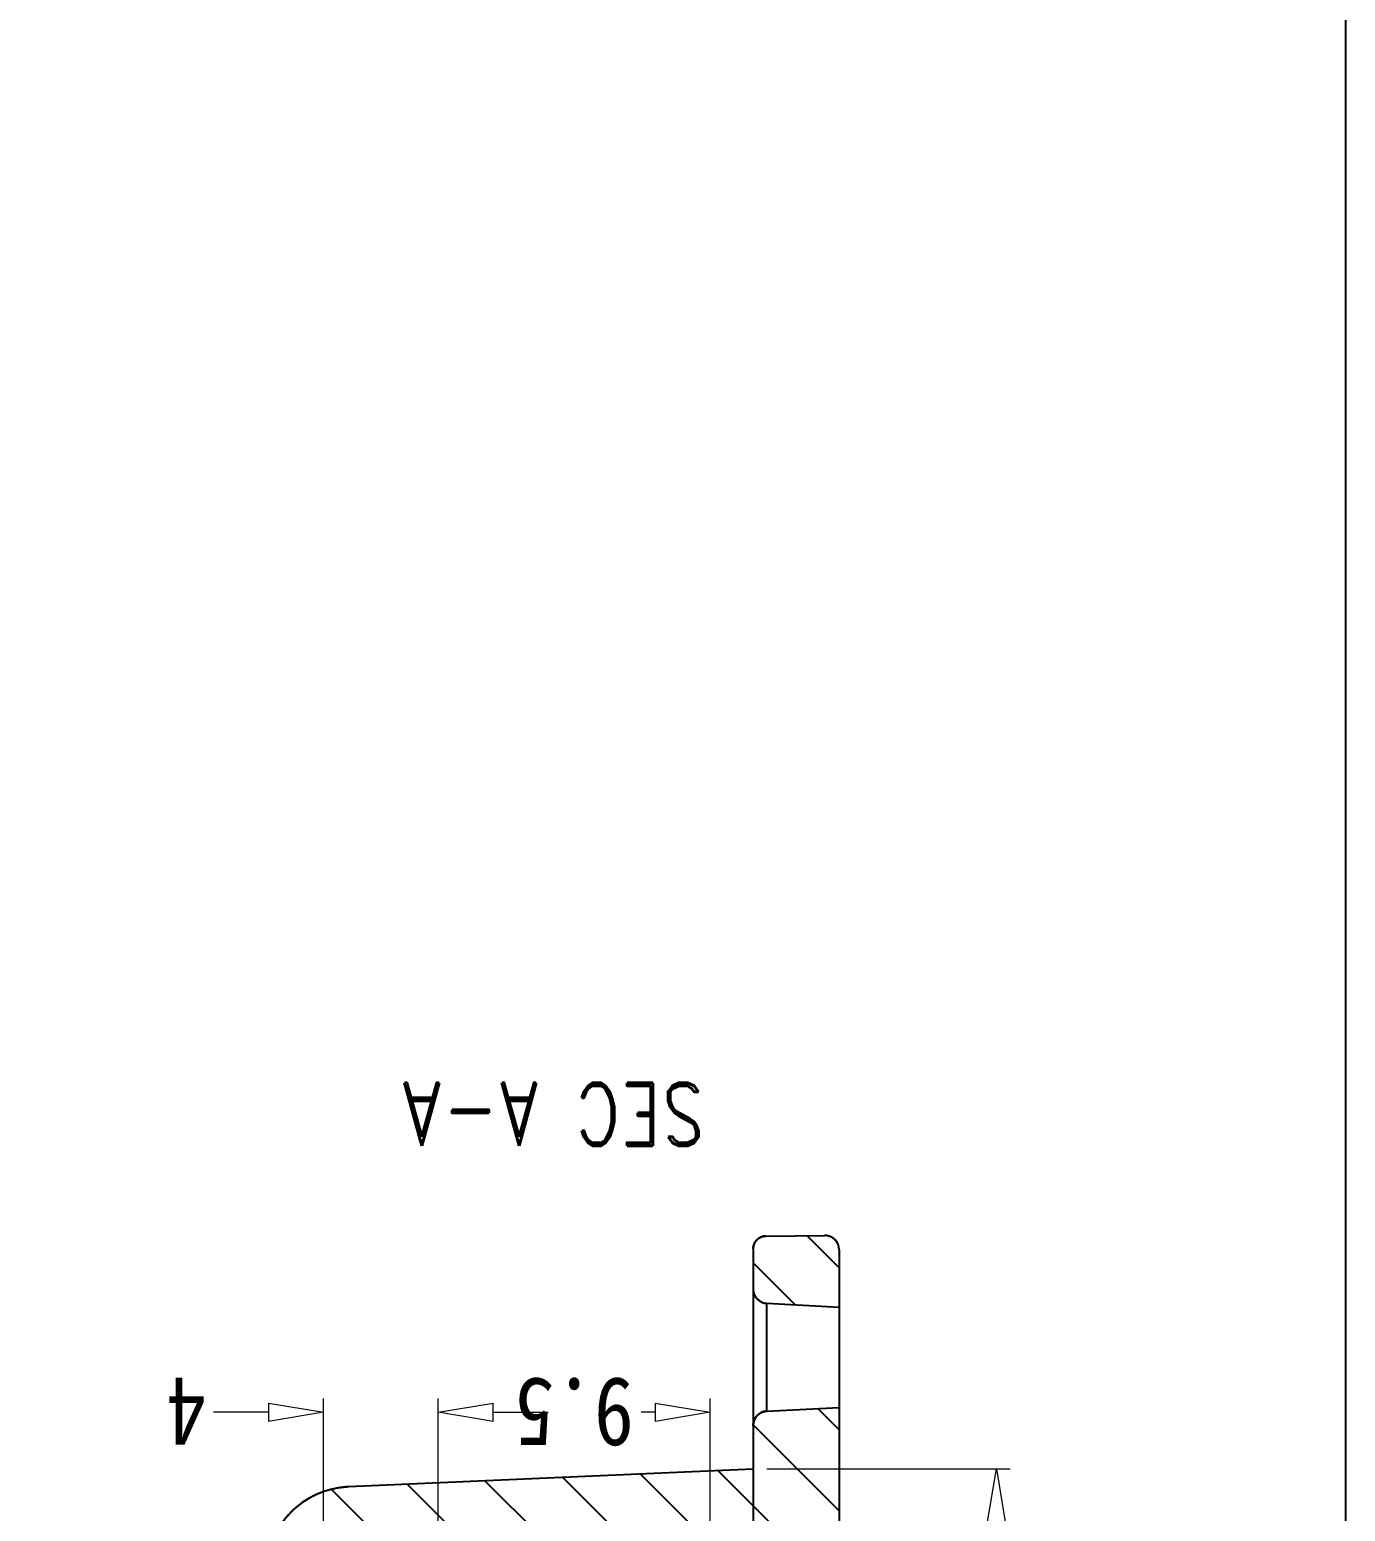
# Model space of a CAD drawing. Header units: millimetres. Extents: x 1786 to 6157, y -3574 to -1928.
# Drawn here: x 6110.7 to 6156.6, y -3471.9 to -3420.2 of the extents above; entities that cross this region are included whole.
import ezdxf
from ezdxf.enums import TextEntityAlignment as Align

# ---------------------------------------------------------------- set-up
doc = ezdxf.new("R2010")
doc.units = ezdxf.units.MM
doc.layers.add('dim', color=3, linetype='Continuous', lineweight=9)
doc.layers.add('hatch', color=56, linetype='Continuous', lineweight=9)
doc.styles.add('FFS', font='SIMFANG.TTF', dxfattribs={"width": 0.85})
doc.styles.add('LongTou', font='romand.shx', dxfattribs={"width": 0.8, "bigfont": 'whgdtxt.shx'})
doc.dimstyles.new('YanXiu', dxfattribs={"dimtxt": 2.5, "dimasz": 2.2, "dimexe": 1, "dimexo": 0.6, "dimgap": 0.66, "dimtad": 0, "dimzin": 9, "dimdsep": 46, "dimtxsty": 'FFS', "dimblk": 'CLOSEDBLANK', "dimcen": 0, "dimclrd": 256, "dimclre": 131, "dimclrt": 42, "dimazin": 0, "dimtfac": 1, "dimtofl": 0, "dimtmove": 0, "dimatfit": 3, "dimldrblk": 'CLOSEDBLANK', "dimfxl": 0, "dimlwd": 5, "dimlwe": 5, "dimarcsym": 0})
pattern_1 = [(135, (501.9926, -442.396), (-1.4142136, -1.4142136), [])]

# ---------------------------------------------------------------- blocks, each defined once
blk = doc.blocks.new('_ClosedBlank')
at = {"color": 0, "linetype": 'ByBlock', "lineweight": -2}
for p, q in [((-1, 0.167), (0, 0)), ((-1, 0.167), (-1, -0.167)), ((0, 0), (-1, -0.167))]:
    blk.add_line(p, q, dxfattribs=at)
blk = doc.blocks.new('*D111')
at = {"layer": 'Defpoints', "color": 0}
for p in [(5728.977, -3283.706), (5720.484, -3363.706), (5728.977, -3363.706)]:
    blk.add_point(p, dxfattribs=at)
at = {"layer": 'dim', "color": 131, "lineweight": 5}
for p, q in [((5728.497, -3283.706), (5720.004, -3283.706)), ((5728.497, -3363.706), (5720.004, -3363.706))]:
    blk.add_line(p, q, dxfattribs=at)
at = {"layer": 'dim', "lineweight": 5}
for p, q in [((5720.484, -3285.626), (5720.484, -3322.019)), ((5720.484, -3361.786), (5720.484, -3325.394))]:
    blk.add_line(p, q, dxfattribs=at)
at = {"layer": 'dim', "lineweight": 5, "xscale": 1.92, "yscale": 1.92, "zscale": 1.92}
for p, rotation in [((5720.484, -3283.706), 90), ((5720.484, -3363.706), 270)]:
    blk.add_blockref('_ClosedBlank', p, dxfattribs=dict(at, rotation=rotation))
at = {"layer": 'dim', "color": 42, "insert": (5720.484, -3323.706), "char_height": 2.4, "attachment_point": 5, "rotation": 90, "style": 'FFS'}
blk.add_mtext('80', dxfattribs=at)
blk = doc.blocks.new('*D114')
at = {"layer": 'Defpoints', "color": 0}
for p in [(5739.977, -3345.706), (5743.977, -3360.092), (5739.977, -3365.689)]:
    blk.add_point(p, dxfattribs=at)
at = {"layer": 'dim', "color": 131, "lineweight": 5}
for p, q in [((5739.977, -3346.186), (5739.977, -3366.168)), ((5743.977, -3360.572), (5743.977, -3366.168))]:
    blk.add_line(p, q, dxfattribs=at)
at = {"layer": 'dim', "lineweight": 5}
for p, q in [((5738.057, -3365.689), (5736.137, -3365.689)), ((5745.897, -3365.689), (5747.817, -3365.689))]:
    blk.add_line(p, q, dxfattribs=at)
at = {"layer": 'dim', "lineweight": 5, "xscale": 1.92, "yscale": 1.92, "zscale": 1.92}
blk.add_blockref('_ClosedBlank', (5739.977, -3365.689), dxfattribs=at)
at = {"layer": 'dim', "lineweight": 5, "xscale": 1.92, "yscale": 1.92, "zscale": 1.92, "rotation": 180}
blk.add_blockref('_ClosedBlank', (5743.977, -3365.689), dxfattribs=at)
at = {"layer": 'dim', "color": 42, "insert": (5748.771, -3365.689), "char_height": 2.4, "attachment_point": 5, "style": 'FFS'}
blk.add_mtext('4', dxfattribs=at)
blk = doc.blocks.new('*D116')
at = {"layer": 'Defpoints', "color": 0}
for p in [(5739.977, -3350.846, 0), (5730.477, -3361.156), (5730.477, -3365.689)]:
    blk.add_point(p, dxfattribs=at)
at = {"layer": 'dim', "color": 131, "lineweight": 5}
for p, q in [((5739.977, -3351.326), (5739.977, -3366.168)), ((5730.477, -3361.636), (5730.477, -3366.168))]:
    blk.add_line(p, q, dxfattribs=at)
at = {"layer": 'dim', "lineweight": 5}
for p, q in [((5732.397, -3365.689), (5732.884, -3365.689)), ((5738.057, -3365.689), (5737.57, -3365.689))]:
    blk.add_line(p, q, dxfattribs=at)
at = {"layer": 'dim', "lineweight": 5, "xscale": 1.92, "yscale": 1.92, "zscale": 1.92, "rotation": 180}
blk.add_blockref('_ClosedBlank', (5730.477, -3365.689), dxfattribs=at)
at = {"layer": 'dim', "lineweight": 5, "xscale": 1.92, "yscale": 1.92, "zscale": 1.92}
blk.add_blockref('_ClosedBlank', (5739.977, -3365.689), dxfattribs=at)
at = {"layer": 'dim', "color": 42, "insert": (5735.227, -3365.689), "char_height": 2.4, "attachment_point": 5, "style": 'FFS'}
blk.add_mtext('9.5', dxfattribs=at)
blk = doc.blocks.new('*u118')
at = {"linetype": 'Continuous'}
h = blk.add_hatch(dxfattribs=at)
h.set_pattern_fill('DEFAULT__1', color=40, scale=2, angle=135, style=0, pattern_type=0)
h.set_pattern_definition(pattern_1)
edge = h.paths.add_edge_path()
edge.add_line((-91.404, 45.699), (-91.404, 47.1))
edge.add_spline(control_points=[(-91.404, 45.699), (-91.404, 45.438), (-91.588, 45.252), (-91.85, 45.249)], knot_values=[0, 0, 0, 0, 1, 1, 1, 1], weights=[1, 0.80679, 0.80679, 1], degree=3, periodic=0)
edge.add_line((-91.85, 45.249), (-93.899, 45.231))
edge.add_spline(control_points=[(-94.404, 45.731), (-94.404, 45.436), (-94.194, 45.229), (-93.899, 45.231)], knot_values=[0, 0, 0, 0, 1, 1, 1, 1], weights=[1, 0.802676, 0.802676, 1], degree=3, periodic=0)
edge.add_line((-94.404, 45.731), (-94.404, 47.731))
edge.add_line((-91.877, 47.599), (-94.404, 47.731))
edge.add_spline(control_points=[(-91.404, 47.1), (-91.404, 47.381), (-91.597, 47.584), (-91.877, 47.599)], knot_values=[0, 0, 0, 0, 1, 1, 1, 1], weights=[1, 0.816916, 0.816916, 1], degree=3, periodic=0)
edge = h.paths.add_edge_path()
edge.add_line((-91.404, 51.863), (-91.404, 55.483))
edge.add_spline(control_points=[(-91.404, 51.863), (-91.404, 51.582), (-91.597, 51.379), (-91.877, 51.364)], knot_values=[0, 0, 0, 0, 1, 1, 1, 1], weights=[1, 0.816916, 0.816916, 1], degree=3, periodic=0)
edge.add_line((-91.877, 51.364), (-94.404, 51.231))
edge.add_line((-94.404, 51.231), (-94.404, 135.531))
edge.add_line((-91.877, 135.399), (-94.404, 135.531))
edge.add_spline(control_points=[(-91.404, 134.9), (-91.404, 135.181), (-91.597, 135.384), (-91.877, 135.399)], knot_values=[0, 0, 0, 0, 1, 1, 1, 1], weights=[1, 0.816916, 0.816916, 1], degree=3, periodic=0)
edge.add_line((-91.404, 131.279), (-91.404, 134.9))
edge.add_line((-90.286, 131.231), (-91.404, 131.279))
edge.add_spline(control_points=[(-89.904, 130.831), (-89.904, 131.057), (-90.06, 131.221), (-90.286, 131.231)], knot_values=[0, 0, 0, 0, 1, 1, 1, 1], weights=[1, 0.814909, 0.814909, 1], degree=3, periodic=0)
edge.add_line((-89.904, 130.739), (-89.904, 130.831))
edge.add_spline(control_points=[(-89.904, 130.739), (-89.904, 130.512), (-90.06, 130.349), (-90.286, 130.339)], knot_values=[0, 0, 0, 0, 1, 1, 1, 1], weights=[1, 0.814909, 0.814909, 1], degree=3, periodic=0)
edge.add_line((-92.404, 130.247), (-90.286, 130.339))
edge.add_line((-92.404, 56.516), (-92.404, 130.247))
edge.add_line((-92.404, 56.516), (-90.286, 56.424))
edge.add_spline(control_points=[(-89.904, 56.024), (-89.904, 56.251), (-90.06, 56.414), (-90.286, 56.424)], knot_values=[0, 0, 0, 0, 1, 1, 1, 1], weights=[1, 0.814909, 0.814909, 1], degree=3, periodic=0)
edge.add_line((-89.904, 55.932), (-89.904, 56.024))
edge.add_spline(control_points=[(-89.904, 55.932), (-89.904, 55.706), (-90.06, 55.542), (-90.286, 55.532)], knot_values=[0, 0, 0, 0, 1, 1, 1, 1], weights=[1, 0.814909, 0.814909, 1], degree=3, periodic=0)
edge.add_line((-90.286, 55.532), (-91.404, 55.483))
edge = h.paths.add_edge_path()
edge.add_line((-91.404, 139.663), (-91.404, 141.064))
edge.add_spline(control_points=[(-91.404, 139.663), (-91.404, 139.382), (-91.597, 139.179), (-91.877, 139.164)], knot_values=[0, 0, 0, 0, 1, 1, 1, 1], weights=[1, 0.816916, 0.816916, 1], degree=3, periodic=0)
edge.add_line((-91.877, 139.164), (-94.404, 139.031))
edge.add_line((-94.404, 139.031), (-94.404, 141.031))
edge.add_spline(control_points=[(-94.404, 141.031), (-94.404, 141.326), (-94.194, 141.534), (-93.899, 141.531)], knot_values=[0, 0, 0, 0, 1, 1, 1, 1], weights=[1, 0.802676, 0.802676, 1], degree=3, periodic=0)
edge.add_line((-91.85, 141.514), (-93.899, 141.531))
edge.add_spline(control_points=[(-91.404, 141.064), (-91.404, 141.325), (-91.588, 141.511), (-91.85, 141.514)], knot_values=[0, 0, 0, 0, 1, 1, 1, 1], weights=[1, 0.80679, 0.80679, 1], degree=3, periodic=0)
h = blk.add_hatch(dxfattribs=at)
h.set_pattern_fill('DEFAULT__2', color=40, scale=2, angle=135, style=0, pattern_type=0)
h.set_pattern_definition(pattern_1)
edge = h.paths.add_edge_path()
edge.add_line((-91.404, 53.381), (-91.404, 55.383))
edge.add_line((-77.36, 55.996), (-91.404, 55.383))
edge.add_spline(control_points=[(-77.36, 55.996), (-76.795, 56.021), (-76.404, 56.43), (-76.404, 56.996)], knot_values=[0, 0, 0, 0, 1, 1, 1, 1], weights=[1, 0.814909, 0.814909, 1], degree=3, periodic=0)
edge.add_line((-76.404, 56.996), (-76.404, 129.767))
edge.add_spline(control_points=[(-76.404, 129.767), (-76.404, 130.333), (-76.795, 130.742), (-77.36, 130.766)], knot_values=[0, 0, 0, 0, 1, 1, 1, 1], weights=[1, 0.814909, 0.814909, 1], degree=3, periodic=0)
edge.add_line((-77.36, 130.766), (-91.404, 131.38))
edge.add_line((-91.404, 131.38), (-91.404, 133.381))
edge.add_line((-77.273, 132.764), (-91.404, 133.381))
edge.add_spline(control_points=[(-74.404, 129.767), (-74.404, 131.464), (-75.577, 132.69), (-77.273, 132.764)], knot_values=[0, 0, 0, 0, 1, 1, 1, 1], weights=[1, 0.814909, 0.814909, 1], degree=3, periodic=0)
edge.add_line((-74.404, 56.996), (-74.404, 129.767))
edge.add_spline(control_points=[(-74.404, 56.996), (-74.404, 55.298), (-75.577, 54.072), (-77.273, 53.998)], knot_values=[0, 0, 0, 0, 1, 1, 1, 1], weights=[1, 0.814909, 0.814909, 1], degree=3, periodic=0)
edge.add_line((-77.273, 53.998), (-91.404, 53.381))
at = {"color": 7, "linetype": 'Continuous'}
for p, q in [((-94.404, 45.731), (-94.404, 141.031)), ((-94.404, 51.231), (-94.404, 135.531)), ((-91.404, 45.699), (-91.404, 55.483)), ((-91.404, 51.863), (-91.404, 55.483)), ((-91.404, 53.381), (-91.404, 55.383)), ((-77.273, 53.998), (-91.404, 53.381)), ((-77.273, 53.998), (-91.404, 53.381)), ((-91.877, 51.364), (-94.404, 51.231)), ((-91.877, 51.364), (-94.404, 51.231)), ((-91.877, 51.364), (-91.877, 47.599)), ((-91.877, 47.599), (-94.404, 47.731)), ((-91.877, 47.599), (-94.404, 47.731)), ((-94.404, 45.731), (-94.404, 47.731)), ((-91.404, 45.699), (-91.404, 47.1)), ((-91.85, 45.249), (-93.899, 45.231)), ((-91.85, 45.249), (-93.899, 45.231))]:
    blk.add_line(p, q, dxfattribs=at)
for centre, radius, start, end in [((-77.404, 56.996), 3, 272.5, 0), ((-91.904, 51.863), 0.5, 273, 0), ((-91.904, 47.1), 0.5, 0, 87), ((-93.904, 45.731), 0.5, 180, 270.5), ((-91.854, 45.699), 0.45, 270.5, 0)]:
    blk.add_arc(centre, radius, start, end, dxfattribs=at)
for points, start_tangent, end_tangent in [([(-74.404, 56.996), (-74.404, 56.963), (-74.404, 56.93), (-74.405, 56.898), (-74.406, 56.865), (-74.408, 56.832), (-74.41, 56.799), (-74.412, 56.765), (-74.415, 56.732), (-74.418, 56.699), (-74.422, 56.665), (-74.426, 56.632), (-74.43, 56.598), (-74.435, 56.564), (-74.44, 56.53), (-74.445, 56.496), (-74.451, 56.463), (-74.458, 56.429), (-74.464, 56.395), (-74.472, 56.36), (-74.479, 56.326), (-74.487, 56.292), (-74.496, 56.258), (-74.504, 56.224), (-74.514, 56.19), (-74.523, 56.156), (-74.534, 56.122), (-74.544, 56.088), (-74.555, 56.054), (-74.567, 56.02), (-74.579, 55.986), (-74.591, 55.952), (-74.604, 55.918), (-74.617, 55.884), (-74.631, 55.851), (-74.645, 55.817), (-74.659, 55.784), (-74.674, 55.75), (-74.69, 55.717), (-74.705, 55.684), (-74.722, 55.651), (-74.738, 55.618), (-74.756, 55.586), (-74.773, 55.553), (-74.791, 55.521), (-74.81, 55.488), (-74.828, 55.456), (-74.848, 55.425), (-74.867, 55.393), (-74.887, 55.362), (-74.908, 55.33), (-74.929, 55.3), (-74.95, 55.269), (-74.972, 55.238), (-74.994, 55.208), (-75.017, 55.178), (-75.04, 55.148), (-75.063, 55.119), (-75.087, 55.09), (-75.111, 55.061), (-75.135, 55.032), (-75.16, 55.004), (-75.185, 54.976), (-75.211, 54.948), (-75.236, 54.921), (-75.263, 54.894), (-75.289, 54.867), (-75.316, 54.841), (-75.343, 54.815), (-75.371, 54.789), (-75.399, 54.764), (-75.427, 54.739), (-75.455, 54.714), (-75.484, 54.69), (-75.513, 54.666), (-75.542, 54.643), (-75.571, 54.62), (-75.601, 54.597), (-75.631, 54.575), (-75.661, 54.553), (-75.692, 54.532), (-75.723, 54.511), (-75.754, 54.49), (-75.785, 54.47), (-75.816, 54.45), (-75.848, 54.431), (-75.879, 54.412), (-75.911, 54.393), (-75.943, 54.375), (-75.976, 54.357), (-76.008, 54.34), (-76.04, 54.323), (-76.073, 54.307), (-76.106, 54.291), (-76.139, 54.275), (-76.172, 54.26), (-76.205, 54.245), (-76.238, 54.231), (-76.272, 54.217), (-76.305, 54.204), (-76.338, 54.191), (-76.372, 54.179), (-76.405, 54.166), (-76.439, 54.155), (-76.473, 54.144), (-76.506, 54.133), (-76.54, 54.122), (-76.574, 54.113), (-76.607, 54.103), (-76.641, 54.094), (-76.675, 54.085), (-76.709, 54.077), (-76.742, 54.069), (-76.776, 54.062), (-76.81, 54.055), (-76.843, 54.048), (-76.877, 54.042), (-76.91, 54.036), (-76.943, 54.031), (-76.977, 54.026), (-77.01, 54.021), (-77.043, 54.017), (-77.076, 54.013), (-77.109, 54.01), (-77.142, 54.007), (-77.175, 54.004), (-77.208, 54.002), (-77.24, 54), (-77.273, 53.998)], (0, -1), (-0.999048, -0.043619)), ([(-91.404, 51.863), (-91.404, 51.858), (-91.404, 51.852), (-91.404, 51.847), (-91.404, 51.841), (-91.404, 51.836), (-91.405, 51.83), (-91.405, 51.825), (-91.405, 51.819), (-91.406, 51.814), (-91.407, 51.808), (-91.407, 51.803), (-91.408, 51.797), (-91.409, 51.792), (-91.41, 51.786), (-91.41, 51.78), (-91.411, 51.775), (-91.412, 51.769), (-91.414, 51.763), (-91.415, 51.758), (-91.416, 51.752), (-91.417, 51.746), (-91.419, 51.741), (-91.42, 51.735), (-91.422, 51.73), (-91.423, 51.724), (-91.425, 51.718), (-91.427, 51.713), (-91.429, 51.707), (-91.43, 51.701), (-91.432, 51.696), (-91.434, 51.69), (-91.437, 51.684), (-91.439, 51.679), (-91.441, 51.673), (-91.443, 51.668), (-91.446, 51.662), (-91.448, 51.657), (-91.451, 51.651), (-91.453, 51.646), (-91.456, 51.64), (-91.459, 51.635), (-91.462, 51.629), (-91.464, 51.624), (-91.467, 51.619), (-91.47, 51.613), (-91.474, 51.608), (-91.477, 51.603), (-91.48, 51.597), (-91.483, 51.592), (-91.487, 51.587), (-91.49, 51.582), (-91.494, 51.577), (-91.497, 51.572), (-91.501, 51.567), (-91.505, 51.562), (-91.508, 51.557), (-91.512, 51.552), (-91.516, 51.547), (-91.52, 51.542), (-91.524, 51.537), (-91.528, 51.533), (-91.532, 51.528), (-91.537, 51.523), (-91.541, 51.519), (-91.545, 51.514), (-91.55, 51.51), (-91.554, 51.506), (-91.558, 51.501), (-91.563, 51.497), (-91.568, 51.493), (-91.572, 51.489), (-91.577, 51.485), (-91.582, 51.481), (-91.586, 51.477), (-91.591, 51.473), (-91.596, 51.469), (-91.601, 51.465), (-91.606, 51.461), (-91.611, 51.458), (-91.616, 51.454), (-91.621, 51.451), (-91.626, 51.447), (-91.631, 51.444), (-91.636, 51.44), (-91.642, 51.437), (-91.647, 51.434), (-91.652, 51.431), (-91.657, 51.428), (-91.663, 51.425), (-91.668, 51.422), (-91.674, 51.419), (-91.679, 51.416), (-91.684, 51.414), (-91.69, 51.411), (-91.695, 51.409), (-91.701, 51.406), (-91.706, 51.404), (-91.712, 51.401), (-91.717, 51.399), (-91.723, 51.397), (-91.728, 51.395), (-91.734, 51.393), (-91.739, 51.391), (-91.745, 51.389), (-91.75, 51.387), (-91.756, 51.385), (-91.762, 51.384), (-91.767, 51.382), (-91.773, 51.381), (-91.778, 51.379), (-91.784, 51.378), (-91.79, 51.376), (-91.795, 51.375), (-91.801, 51.374), (-91.806, 51.373), (-91.812, 51.372), (-91.817, 51.371), (-91.823, 51.37), (-91.828, 51.369), (-91.834, 51.368), (-91.839, 51.367), (-91.845, 51.367), (-91.85, 51.366), (-91.856, 51.365), (-91.861, 51.365), (-91.867, 51.364), (-91.872, 51.364), (-91.877, 51.364)], (0, -1), (-0.99863, -0.052336)), ([(-91.404, 47.1), (-91.404, 47.105), (-91.404, 47.111), (-91.404, 47.116), (-91.404, 47.121), (-91.404, 47.127), (-91.405, 47.132), (-91.405, 47.138), (-91.405, 47.143), (-91.406, 47.149), (-91.407, 47.155), (-91.407, 47.16), (-91.408, 47.166), (-91.409, 47.171), (-91.41, 47.177), (-91.41, 47.182), (-91.411, 47.188), (-91.412, 47.194), (-91.414, 47.199), (-91.415, 47.205), (-91.416, 47.211), (-91.417, 47.216), (-91.419, 47.222), (-91.42, 47.228), (-91.422, 47.233), (-91.423, 47.239), (-91.425, 47.245), (-91.427, 47.25), (-91.429, 47.256), (-91.43, 47.262), (-91.432, 47.267), (-91.434, 47.273), (-91.437, 47.278), (-91.439, 47.284), (-91.441, 47.29), (-91.443, 47.295), (-91.446, 47.301), (-91.448, 47.306), (-91.451, 47.312), (-91.453, 47.317), (-91.456, 47.323), (-91.459, 47.328), (-91.462, 47.334), (-91.464, 47.339), (-91.467, 47.344), (-91.47, 47.35), (-91.474, 47.355), (-91.477, 47.36), (-91.48, 47.365), (-91.483, 47.371), (-91.487, 47.376), (-91.49, 47.381), (-91.494, 47.386), (-91.497, 47.391), (-91.501, 47.396), (-91.505, 47.401), (-91.508, 47.406), (-91.512, 47.411), (-91.516, 47.416), (-91.52, 47.421), (-91.524, 47.425), (-91.528, 47.43), (-91.532, 47.435), (-91.537, 47.439), (-91.541, 47.444), (-91.545, 47.448), (-91.55, 47.453), (-91.554, 47.457), (-91.558, 47.462), (-91.563, 47.466), (-91.568, 47.47), (-91.572, 47.474), (-91.577, 47.478), (-91.582, 47.482), (-91.586, 47.486), (-91.591, 47.49), (-91.596, 47.494), (-91.601, 47.498), (-91.606, 47.502), (-91.611, 47.505), (-91.616, 47.509), (-91.621, 47.512), (-91.626, 47.516), (-91.631, 47.519), (-91.636, 47.522), (-91.642, 47.526), (-91.647, 47.529), (-91.652, 47.532), (-91.657, 47.535), (-91.663, 47.538), (-91.668, 47.541), (-91.674, 47.544), (-91.679, 47.546), (-91.684, 47.549), (-91.69, 47.552), (-91.695, 47.554), (-91.701, 47.557), (-91.706, 47.559), (-91.712, 47.561), (-91.717, 47.564), (-91.723, 47.566), (-91.728, 47.568), (-91.734, 47.57), (-91.739, 47.572), (-91.745, 47.574), (-91.75, 47.576), (-91.756, 47.577), (-91.762, 47.579), (-91.767, 47.581), (-91.773, 47.582), (-91.778, 47.584), (-91.784, 47.585), (-91.79, 47.587), (-91.795, 47.588), (-91.801, 47.589), (-91.806, 47.59), (-91.812, 47.591), (-91.817, 47.592), (-91.823, 47.593), (-91.828, 47.594), (-91.834, 47.595), (-91.839, 47.596), (-91.845, 47.596), (-91.85, 47.597), (-91.856, 47.597), (-91.861, 47.598), (-91.867, 47.598), (-91.872, 47.599), (-91.877, 47.599)], (0, 1), (-0.99863, 0.052336)), ([(-94.404, 45.731), (-94.404, 45.726), (-94.403, 45.72), (-94.403, 45.715), (-94.403, 45.709), (-94.403, 45.703), (-94.402, 45.698), (-94.402, 45.692), (-94.401, 45.686), (-94.401, 45.681), (-94.4, 45.675), (-94.4, 45.669), (-94.399, 45.663), (-94.398, 45.657), (-94.397, 45.652), (-94.396, 45.646), (-94.395, 45.64), (-94.394, 45.634), (-94.393, 45.628), (-94.392, 45.622), (-94.39, 45.617), (-94.389, 45.611), (-94.387, 45.605), (-94.386, 45.599), (-94.384, 45.593), (-94.382, 45.587), (-94.381, 45.581), (-94.379, 45.576), (-94.377, 45.57), (-94.375, 45.564), (-94.373, 45.558), (-94.37, 45.552), (-94.368, 45.546), (-94.366, 45.541), (-94.363, 45.535), (-94.361, 45.529), (-94.358, 45.523), (-94.356, 45.518), (-94.353, 45.512), (-94.35, 45.506), (-94.347, 45.501), (-94.344, 45.495), (-94.341, 45.489), (-94.338, 45.484), (-94.335, 45.478), (-94.331, 45.473), (-94.328, 45.467), (-94.325, 45.462), (-94.321, 45.457), (-94.318, 45.451), (-94.314, 45.446), (-94.31, 45.441), (-94.306, 45.435), (-94.303, 45.43), (-94.299, 45.425), (-94.295, 45.42), (-94.291, 45.415), (-94.286, 45.41), (-94.282, 45.405), (-94.278, 45.4), (-94.274, 45.395), (-94.269, 45.39), (-94.265, 45.386), (-94.26, 45.381), (-94.256, 45.376), (-94.251, 45.372), (-94.246, 45.367), (-94.241, 45.363), (-94.237, 45.358), (-94.232, 45.354), (-94.227, 45.35), (-94.222, 45.346), (-94.217, 45.342), (-94.212, 45.338), (-94.207, 45.334), (-94.201, 45.33), (-94.196, 45.326), (-94.191, 45.322), (-94.186, 45.319), (-94.18, 45.315), (-94.175, 45.311), (-94.169, 45.308), (-94.164, 45.305), (-94.158, 45.301), (-94.153, 45.298), (-94.147, 45.295), (-94.142, 45.292), (-94.136, 45.289), (-94.13, 45.286), (-94.125, 45.283), (-94.119, 45.28), (-94.113, 45.278), (-94.108, 45.275), (-94.102, 45.272), (-94.096, 45.27), (-94.09, 45.268), (-94.084, 45.265), (-94.079, 45.263), (-94.073, 45.261), (-94.067, 45.259), (-94.061, 45.257), (-94.055, 45.255), (-94.049, 45.253), (-94.043, 45.251), (-94.038, 45.25), (-94.032, 45.248), (-94.026, 45.247), (-94.02, 45.245), (-94.014, 45.244), (-94.008, 45.242), (-94.002, 45.241), (-93.996, 45.24), (-93.991, 45.239), (-93.985, 45.238), (-93.979, 45.237), (-93.973, 45.236), (-93.967, 45.236), (-93.962, 45.235), (-93.956, 45.234), (-93.95, 45.234), (-93.944, 45.233), (-93.939, 45.233), (-93.933, 45.232), (-93.927, 45.232), (-93.922, 45.232), (-93.916, 45.232), (-93.91, 45.231), (-93.905, 45.231), (-93.899, 45.231)], (0, -1), (0.999962, 0.008727)), ([(-91.404, 45.699), (-91.404, 45.694), (-91.404, 45.689), (-91.404, 45.684), (-91.404, 45.679), (-91.404, 45.674), (-91.405, 45.669), (-91.405, 45.664), (-91.405, 45.659), (-91.406, 45.654), (-91.406, 45.649), (-91.407, 45.644), (-91.408, 45.639), (-91.408, 45.633), (-91.409, 45.628), (-91.41, 45.623), (-91.411, 45.618), (-91.412, 45.613), (-91.413, 45.607), (-91.414, 45.602), (-91.415, 45.597), (-91.417, 45.592), (-91.418, 45.587), (-91.419, 45.581), (-91.421, 45.576), (-91.422, 45.571), (-91.424, 45.566), (-91.426, 45.56), (-91.427, 45.555), (-91.429, 45.55), (-91.431, 45.545), (-91.433, 45.54), (-91.435, 45.534), (-91.437, 45.529), (-91.439, 45.524), (-91.441, 45.519), (-91.444, 45.514), (-91.446, 45.509), (-91.448, 45.504), (-91.451, 45.499), (-91.453, 45.494), (-91.456, 45.489), (-91.459, 45.484), (-91.461, 45.479), (-91.464, 45.474), (-91.467, 45.469), (-91.47, 45.464), (-91.473, 45.459), (-91.476, 45.454), (-91.479, 45.449), (-91.482, 45.445), (-91.486, 45.44), (-91.489, 45.435), (-91.493, 45.431), (-91.496, 45.426), (-91.5, 45.421), (-91.503, 45.417), (-91.507, 45.413), (-91.51, 45.408), (-91.514, 45.404), (-91.518, 45.399), (-91.522, 45.395), (-91.526, 45.391), (-91.53, 45.387), (-91.534, 45.383), (-91.538, 45.378), (-91.542, 45.374), (-91.546, 45.37), (-91.551, 45.366), (-91.555, 45.363), (-91.559, 45.359), (-91.564, 45.355), (-91.568, 45.351), (-91.573, 45.348), (-91.577, 45.344), (-91.582, 45.341), (-91.586, 45.337), (-91.591, 45.334), (-91.596, 45.331), (-91.6, 45.327), (-91.605, 45.324), (-91.61, 45.321), (-91.615, 45.318), (-91.62, 45.315), (-91.625, 45.312), (-91.629, 45.309), (-91.634, 45.306), (-91.639, 45.304), (-91.644, 45.301), (-91.649, 45.298), (-91.654, 45.296), (-91.659, 45.293), (-91.665, 45.291), (-91.67, 45.289), (-91.675, 45.286), (-91.68, 45.284), (-91.685, 45.282), (-91.69, 45.28), (-91.695, 45.278), (-91.701, 45.276), (-91.706, 45.274), (-91.711, 45.273), (-91.716, 45.271), (-91.721, 45.269), (-91.727, 45.268), (-91.732, 45.266), (-91.737, 45.265), (-91.742, 45.263), (-91.747, 45.262), (-91.753, 45.261), (-91.758, 45.26), (-91.763, 45.259), (-91.768, 45.257), (-91.773, 45.257), (-91.779, 45.256), (-91.784, 45.255), (-91.789, 45.254), (-91.794, 45.253), (-91.799, 45.253), (-91.804, 45.252), (-91.809, 45.251), (-91.814, 45.251), (-91.82, 45.251), (-91.825, 45.25), (-91.83, 45.25), (-91.835, 45.25), (-91.84, 45.25), (-91.845, 45.249), (-91.85, 45.249)], (0, -1), (-0.999962, -0.008727))]:
    blk.add_spline(points, degree=3, dxfattribs=dict(at, start_tangent=start_tangent, end_tangent=end_tangent))
at = {"layer": 'Defpoints', "color": 2}
blk.add_lwpolyline([(-112.078, 156.749), (112.078, 156.749), (112.078, 0), (-112.078, 0)], close=True, dxfattribs=at)
at = {"layer": 'hatch', "color": 6, "style": 'LongTou', "width": 0.8}
blk.add_text('SEC A-A', height=2.2, dxfattribs=at).set_placement((-84.398, 40.998, 0), align=Align.MIDDLE)
at = {"layer": 'dim'}
dim = blk.add_linear_dim(base=(-99.897, 53.381), p1=(-91.404, 133.381), p2=(-91.404, 53.381), angle=90, dimstyle='YanXiu', override={"dimtxt": 2.4, "dimasz": 1.92, "dimexe": 0.47976, "dimexo": 0.47976, "dimgap": 0.47976, "dimzin": 8}, dxfattribs=at)
dim.commit()
dim.dimension.update_dxf_attribs({"geometry": '*D111', "text_midpoint": (-99.897, 93.381), "dimtype": 128, "insert": (-5820.381, 3417.088)})
dim = blk.add_linear_dim(base=(-80.404, 51.399), p1=(-76.404, 56.996), p2=(-80.404, 71.381), dimstyle='YanXiu', override={"dimtxt": 2.4, "dimasz": 1.92, "dimexe": 0.47976, "dimexo": 0.47976, "dimgap": 0.47976, "dimzin": 8}, dxfattribs=at)
dim.commit()
dim.dimension.update_dxf_attribs({"geometry": '*D114', "text_midpoint": (-71.61, 51.399), "dimtype": 128, "insert": (-5820.381, 3417.088)})
dim = blk.add_linear_dim(base=(-89.904, 51.399), p1=(-80.404, 66.242, 0), p2=(-89.904, 55.932), dimstyle='YanXiu', override={"dimtxt": 2.4, "dimasz": 1.92, "dimexe": 0.47976, "dimexo": 0.47976, "dimgap": 0.47976, "dimzin": 8, "dimtmove": 1}, dxfattribs=at)
dim.commit()
dim.dimension.update_dxf_attribs({"geometry": '*D116', "text_midpoint": (-85.154, 51.399), "insert": (-5820.381, 3417.088)})

msp = doc.modelspace()

# ---------------------------------------------------------------- block references
at = {"rotation": 180}
msp.add_blockref('*u118', (6044.538, -3417.088, 0), dxfattribs=at)

doc.saveas('drawing.dxf')
